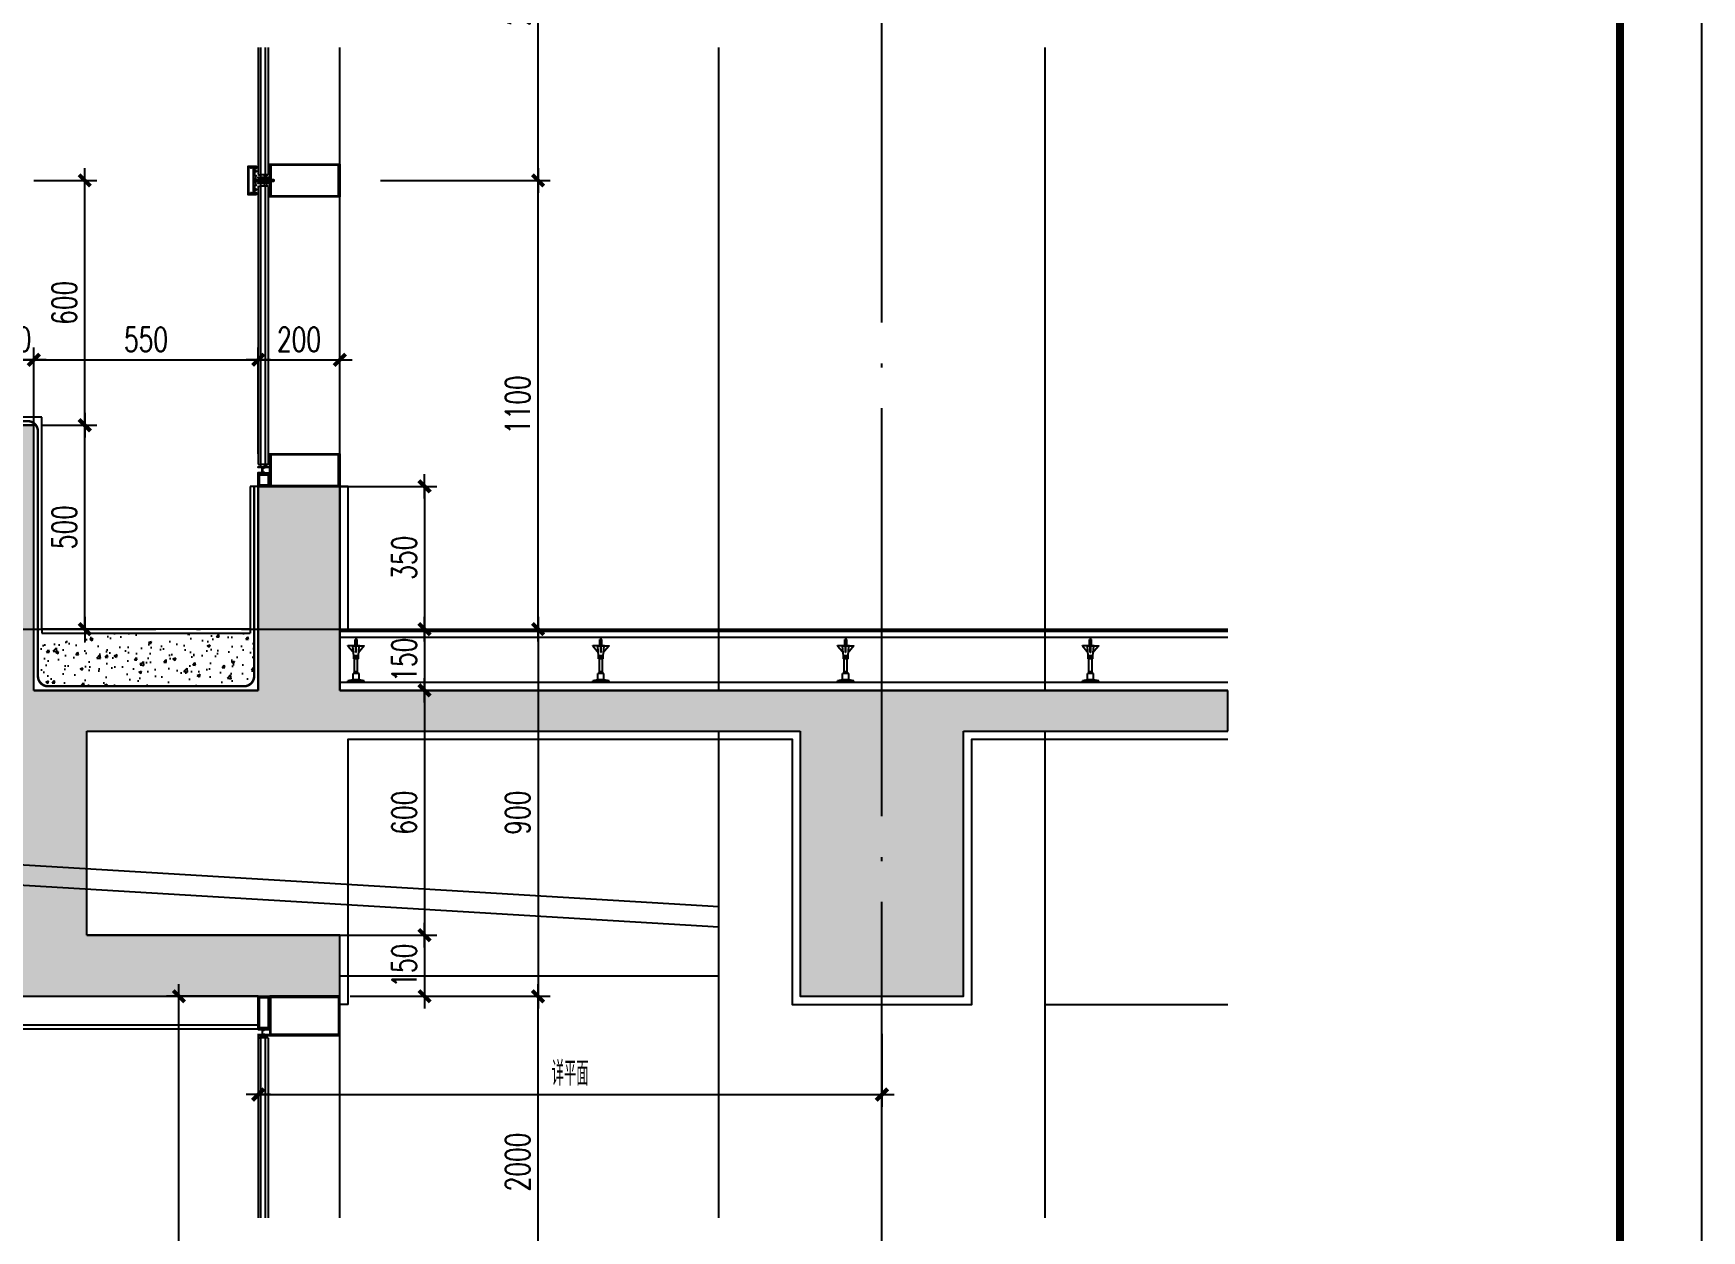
# Model space of a CAD drawing. Extents: x 1980812 to 2578970, y -669191 to 284498.
# Drawn here: x 2364907 to 2368996, y -403693 to -400757 of the extents above; entities that cross this region are included whole.
import ezdxf
from ezdxf.enums import TextEntityAlignment as Align

# ---------------------------------------------------------------- set-up
doc = ezdxf.new("R2010")
doc.units = 0
doc.header["$LTSCALE"] = 1000
doc.header["$MEASUREMENT"] = 0
for name, pattern in [('CENTER', [2, 1.25, -0.25, 0.25, -0.25]), ('DASH', [0.35, 0.25, -0.1]), ('DOTE', [2.42, 2, -0.2, 0.02, -0.2]), ('HIDDEN', [0.375, 0.25, -0.125]), ('HIDDEN2', [0.1875, 0.125, -0.0625])]:
    doc.linetypes.add(name, pattern=pattern)
for name, color, linetype in [('A-SECT-MBND-FINE', 252, 'Continuous'), ('A-SECT-MCUT', 1, 'Continuous'), ('A-SECT-MCUT-FINE', 137, 'Continuous'), ('dote', 1, 'DOTE'), ('SF', 1, 'Continuous'), ('TEXT', 7, 'Continuous'), ('TK', 1, 'Continuous'), ('WALL', 4, 'Continuous'), ('WINDOW', 2, 'Continuous'), ('可见看线', 63, 'Continuous'), ('建筑辅助线', 231, 'Continuous'), ('柱墙填充', 181, 'Continuous'), ('详细标注', 231, 'Continuous'), ('铝板', 31, 'Continuous'), ('防水卷材', 6, 'DASH'), ('面层', 31, 'Continuous')]:
    doc.layers.add(name, color=color, linetype=linetype)
doc.styles.add('DIM_FONT', font='SIMPLEX', dxfattribs={"width": 0.7, "bigfont": 'GBCBIG'})
doc.styles.add('ROMANS', font='simplex_.ttf', dxfattribs={"width": 0.8, "height": 500})
doc.dimstyles.new('DIMN20', dxfattribs={"dimscale": 0.2, "dimtxt": 300, "dimasz": 1, "dimexe": 150, "dimexo": 0, "dimgap": 100, "dimtad": 1, "dimdec": 0, "dimzin": 0, "dimdsep": 46, "dimtxsty": 'DIM_FONT', "dimblk1": '_DIMX', "dimblk2": '_DIMX', "dimsah": 1, "dimcen": 0.09, "dimclrd": 256, "dimclre": 256, "dimclrt": 7, "dimadec": 0, "dimazin": 0, "dimtfac": 1, "dimtdec": 0, "dimtix": 1, "dimtmove": 2, "dimatfit": 3, "dimldrblk": '_DIMX', "dimfxl": 150, "dimtolj": 1, "dimtzin": 0, "dimarcsym": 0})

# ---------------------------------------------------------------- blocks, each defined once
blk = doc.blocks.new('_DIMX')
blk.add_line((-150, 0), (150, 0))
at = {"const_width": 50}
blk.add_lwpolyline([(-70, -70), (70, 70)], dxfattribs=at)
blk = doc.blocks.new('*D2541')
at = {"layer": 'Defpoints', "color": 0, "transparency": 16777216}
for p in [(2365758.4, -403118, 0), (2366144.3, -403118), (2365758.4, -403930.7)]:
    blk.add_point(p, dxfattribs=at)
at = {"layer": '详细标注', "lineweight": -2, "transparency": 16777216}
for p, q in [((2365758.4, -403118), (2366174.3, -403118)), ((2366144.3, -403930.5), (2366144.3, -403118.2)), ((2365758.4, -403930.7), (2366174.3, -403930.7))]:
    blk.add_line(p, q, dxfattribs=at)
at = {"layer": '详细标注', "lineweight": -2, "transparency": 16777216, "xscale": 0.2, "yscale": 0.2, "zscale": 0.2}
for p, rotation in [((2366144.3, -403118), 90), ((2366144.3, -403930.7), 270)]:
    blk.add_blockref('_DIMX', p, dxfattribs=dict(at, rotation=rotation))
at = {"layer": '详细标注', "color": 7, "transparency": 16777216, "insert": (2366094.3, -403524.3), "char_height": 60, "attachment_point": 5, "rotation": 90, "style": 'DIM_FONT'}
blk.add_mtext('\\A1;2000', dxfattribs=at)
blk = doc.blocks.new('M5x45_Pan')
at = {"color": 8, "linetype": 'HIDDEN'}
for p, q in [((0, 1.9), (45, 1.9)), ((44.4, -2.5), (44.4, 2.5)), ((0, -1.9), (45, -1.9))]:
    blk.add_line(p, q, dxfattribs=at)
at = {"color": 0, "linetype": 'ByBlock'}
blk.add_lwpolyline([(-1.4, -4.8), (0, -4.8), (0, 4.7), (-1.4, 4.7, 0.228537), (-2.2, 4.4, 0.349288), (-2.2, -4.4, 0.228537)], format="xyb", close=True, dxfattribs=at)
at = {"color": 8, "linetype": 'HIDDEN2'}
blk.add_lwpolyline([(-3.7, 0.7), (-1.8, 0.7), (-1.8, -0.8), (-3.7, -0.8)], dxfattribs=at)
at = {"color": 8, "linetype": 'ByBlock'}
blk.add_lwpolyline([(0, 2.5), (44.4, 2.5), (45, 1.9), (45, -1.9), (44.4, -2.5), (0, -2.5)], dxfattribs=at)
at = {"layer": 'TEXT', "color": 8, "linetype": 'CENTER'}
blk.add_line((48, 0), (-6.7, 0), dxfattribs=at)
at = {"layer": 'Defpoints', "color": 8, "style": 'ROMANS', "width": 0.8}
blk.add_text('M5x45', height=1, rotation=90, dxfattribs=at).set_placement((-1, 0), align=Align.MIDDLE)
blk = doc.blocks.new('*D2536')
at = {"layer": 'Defpoints', "color": 0, "transparency": 16777216}
for p in [(2365758.4, -402218), (2365758.4, -403118, 0), (2366144.3, -403118)]:
    blk.add_point(p, dxfattribs=at)
at = {"layer": '详细标注', "lineweight": -2, "transparency": 16777216}
for p, q in [((2365758.4, -402218), (2366174.3, -402218)), ((2366144.3, -402218.2), (2366144.3, -403117.8)), ((2365758.4, -403118), (2366174.3, -403118))]:
    blk.add_line(p, q, dxfattribs=at)
at = {"layer": '详细标注', "lineweight": -2, "transparency": 16777216, "xscale": 0.2, "yscale": 0.2, "zscale": 0.2}
for p, rotation in [((2366144.3, -402218), 90), ((2366144.3, -403118), 270)]:
    blk.add_blockref('_DIMX', p, dxfattribs=dict(at, rotation=rotation))
at = {"layer": '详细标注', "color": 7, "transparency": 16777216, "insert": (2366094.3, -402668), "char_height": 60, "attachment_point": 5, "rotation": 90, "style": 'DIM_FONT'}
blk.add_mtext('\\A1;900', dxfattribs=at)
blk = doc.blocks.new('*D2734')
at = {"layer": 'Defpoints', "color": 0, "transparency": 16777216}
for p in [(2364928.5, -401718), (2365033.3, -401718), (2364928.5, -402218, 0)]:
    blk.add_point(p, dxfattribs=at)
at = {"layer": '详细标注', "lineweight": -2, "transparency": 16777216}
for p, q in [((2364928.5, -401718), (2365063.3, -401718)), ((2365033.3, -402217.8), (2365033.3, -401718.2)), ((2364928.5, -402218), (2365063.3, -402218))]:
    blk.add_line(p, q, dxfattribs=at)
at = {"layer": '详细标注', "lineweight": -2, "transparency": 16777216, "xscale": 0.2, "yscale": 0.2, "zscale": 0.2}
for p, rotation in [((2365033.3, -401718), 90), ((2365033.3, -402218), 270)]:
    blk.add_blockref('_DIMX', p, dxfattribs=dict(at, rotation=rotation))
at = {"layer": '详细标注', "color": 7, "transparency": 16777216, "insert": (2364983.3, -401968), "char_height": 60, "attachment_point": 5, "rotation": 90, "style": 'DIM_FONT'}
blk.add_mtext('\\A1;500', dxfattribs=at)
blk = doc.blocks.new('*D2537')
at = {"layer": 'Defpoints', "color": 0, "transparency": 16777216}
for p in [(2364908.5, -401118), (2365033.3, -401118), (2364928.5, -401718)]:
    blk.add_point(p, dxfattribs=at)
at = {"layer": '详细标注', "lineweight": -2, "transparency": 16777216}
for p, q in [((2364908.5, -401118), (2365063.3, -401118)), ((2365033.3, -401717.8), (2365033.3, -401118.2)), ((2364928.5, -401718), (2365063.3, -401718))]:
    blk.add_line(p, q, dxfattribs=at)
at = {"layer": '详细标注', "lineweight": -2, "transparency": 16777216, "xscale": 0.2, "yscale": 0.2, "zscale": 0.2}
for p, rotation in [((2365033.3, -401118), 90), ((2365033.3, -401718), 270)]:
    blk.add_blockref('_DIMX', p, dxfattribs=dict(at, rotation=rotation))
at = {"layer": '详细标注', "color": 7, "transparency": 16777216, "insert": (2364983.3, -401418), "char_height": 60, "attachment_point": 5, "rotation": 90, "style": 'DIM_FONT'}
blk.add_mtext('\\A1;600', dxfattribs=at)
blk = doc.blocks.new('A$C573D0ACE')
at = {"layer": '建筑辅助线'}
for p, q in [((-40, 89), (-40, 90)), ((-29, 89), (-40, 89)), ((-40, 89), (-29, 75.7)), ((-11, 89), (-29, 89)), ((-29, 88), (-29, 89)), ((-11, 88), (-29, 88)), ((-25.8, 65), (-27.8, 88)), ((-22.5, 90), (-22.5, 105)), ((-17.5, 105), (-22.5, 105)), ((-20.5, 72.5), (-20.5, 88)), ((-20, 105), (-20, 110)), ((-19.5, 72.5), (-19.5, 88)), ((-17.5, 90), (-17.5, 105)), ((-14.2, 65), (-12.2, 88)), ((-11, 88), (-11, 89)), ((-11, 89), (0, 89)), ((0, 89), (-11, 75.7)), ((0, 89), (0, 90)), ((-29, 75.7), (-26.4, 72.5)), ((-14.2, 65), (-25.8, 65)), ((-25.8, 57.5), (-25.8, 65)), ((-14.2, 57.5), (-25.8, 57.5)), ((-23.8, 21), (-23.8, 57.5)), ((-22.4, 57.5), (-22.4, 65)), ((-19.5, 72.5), (-20.5, 72.5)), ((-17.6, 57.5), (-17.6, 65)), ((-16.2, 21), (-16.2, 57.5)), ((-14.2, 57.5), (-14.2, 65)), ((-11, 75.7), (-13.6, 72.5)), ((-27.5, 6), (-40, 3)), ((-40, 0), (-40, 3)), ((0, 3), (-40, 3)), ((-27.5, 6), (-27.5, 21)), ((-12.5, 21), (-27.5, 21)), ((-12.5, 6), (-27.5, 6)), ((-16.2, 25), (-23.8, 26)), ((-16.2, 24), (-23.8, 25)), ((-16.2, 23), (-23.8, 24)), ((-16.2, 22), (-23.8, 23)), ((-16.2, 21), (-23.8, 22)), ((-12.5, 6), (-12.5, 21)), ((0, 3), (-12.5, 6)), ((0, 0), (0, 3))]:
    blk.add_line(p, q, dxfattribs=at)
blk = doc.blocks.new('*D2566')
at = {"layer": 'Defpoints', "color": 0, "transparency": 16777216}
for p in [(2365758.4, -401118), (2366144.3, -401118), (2365758.4, -402218)]:
    blk.add_point(p, dxfattribs=at)
at = {"layer": '详细标注', "lineweight": -2, "transparency": 16777216}
for p, q in [((2365758.4, -401118), (2366174.3, -401118)), ((2366144.3, -402217.8), (2366144.3, -401118.2)), ((2365758.4, -402218), (2366174.3, -402218))]:
    blk.add_line(p, q, dxfattribs=at)
at = {"layer": '详细标注', "lineweight": -2, "transparency": 16777216, "xscale": 0.2, "yscale": 0.2, "zscale": 0.2}
for p, rotation in [((2366144.3, -401118), 90), ((2366144.3, -402218), 270)]:
    blk.add_blockref('_DIMX', p, dxfattribs=dict(at, rotation=rotation))
at = {"layer": '详细标注', "color": 7, "transparency": 16777216, "insert": (2366094.3, -401668), "char_height": 60, "attachment_point": 5, "rotation": 90, "style": 'DIM_FONT'}
blk.add_mtext('\\A1;1100', dxfattribs=at)
blk = doc.blocks.new('*D2741')
at = {"layer": 'Defpoints', "color": 0, "transparency": 16777216}
for p in [(2364908.5, -401557.7), (2364788.5, -401718), (2364908.5, -401718)]:
    blk.add_point(p, dxfattribs=at)
at = {"layer": '详细标注', "lineweight": -2, "transparency": 16777216}
for p, q in [((2364788.5, -401718), (2364788.5, -401527.7)), ((2364908.5, -401718), (2364908.5, -401527.7)), ((2364788.3, -401557.7), (2364788.1, -401557.7)), ((2364788.5, -401557.7), (2364908.5, -401557.7)), ((2364908.7, -401557.7), (2364908.9, -401557.7))]:
    blk.add_line(p, q, dxfattribs=at)
at = {"layer": '详细标注', "lineweight": -2, "transparency": 16777216, "xscale": 0.2, "yscale": 0.2, "zscale": 0.2}
blk.add_blockref('_DIMX', (2364788.5, -401557.7), dxfattribs=at)
at = {"layer": '详细标注', "lineweight": -2, "transparency": 16777216, "xscale": 0.2, "yscale": 0.2, "zscale": 0.2, "rotation": 180}
blk.add_blockref('_DIMX', (2364908.5, -401557.7), dxfattribs=at)
at = {"layer": '详细标注', "color": 7, "transparency": 16777216, "insert": (2364848.5, -401507.7), "char_height": 60, "attachment_point": 5, "style": 'DIM_FONT'}
blk.add_mtext('\\A1;120', dxfattribs=at)
blk = doc.blocks.new('*D2567')
at = {"layer": 'Defpoints', "color": 0, "transparency": 16777216}
for p in [(2365458.5, -401557.7), (2364908.5, -401718), (2365458.5, -401788, 0)]:
    blk.add_point(p, dxfattribs=at)
at = {"layer": '详细标注', "lineweight": -2, "transparency": 16777216}
for p, q in [((2364908.5, -401718), (2364908.5, -401527.7)), ((2365458.5, -401788), (2365458.5, -401527.7)), ((2364908.7, -401557.7), (2365458.3, -401557.7))]:
    blk.add_line(p, q, dxfattribs=at)
at = {"layer": '详细标注', "lineweight": -2, "transparency": 16777216, "xscale": 0.2, "yscale": 0.2, "zscale": 0.2, "rotation": 180}
blk.add_blockref('_DIMX', (2364908.5, -401557.7), dxfattribs=at)
at = {"layer": '详细标注', "lineweight": -2, "transparency": 16777216, "xscale": 0.2, "yscale": 0.2, "zscale": 0.2}
blk.add_blockref('_DIMX', (2365458.5, -401557.7), dxfattribs=at)
at = {"layer": '详细标注', "color": 7, "transparency": 16777216, "insert": (2365183.5, -401507.7), "char_height": 60, "attachment_point": 5, "style": 'DIM_FONT'}
blk.add_mtext('\\A1;550', dxfattribs=at)
blk = doc.blocks.new('*D2568')
at = {"layer": 'Defpoints', "color": 0, "transparency": 16777216}
for p in [(2365658.5, -401557.7), (2365458.5, -401788), (2365658.5, -401788, 0)]:
    blk.add_point(p, dxfattribs=at)
at = {"layer": '详细标注', "lineweight": -2, "transparency": 16777216}
for p, q in [((2365458.5, -401788), (2365458.5, -401527.7)), ((2365658.5, -401788), (2365658.5, -401527.7)), ((2365458.7, -401557.7), (2365658.3, -401557.7))]:
    blk.add_line(p, q, dxfattribs=at)
at = {"layer": '详细标注', "lineweight": -2, "transparency": 16777216, "xscale": 0.2, "yscale": 0.2, "zscale": 0.2, "rotation": 180}
blk.add_blockref('_DIMX', (2365458.5, -401557.7), dxfattribs=at)
at = {"layer": '详细标注', "lineweight": -2, "transparency": 16777216, "xscale": 0.2, "yscale": 0.2, "zscale": 0.2}
blk.add_blockref('_DIMX', (2365658.5, -401557.7), dxfattribs=at)
at = {"layer": '详细标注', "color": 7, "transparency": 16777216, "insert": (2365558.5, -401507.7), "char_height": 60, "attachment_point": 5, "style": 'DIM_FONT'}
blk.add_mtext('\\A1;200', dxfattribs=at)
blk = doc.blocks.new('*D2742')
at = {"layer": 'Defpoints', "color": 0, "transparency": 16777216}
for p in [(2365658.5, -401868, 0), (2365658.5, -402218, 0), (2365866, -402218)]:
    blk.add_point(p, dxfattribs=at)
at = {"layer": '详细标注', "lineweight": -2, "transparency": 16777216}
for p, q in [((2365658.5, -401868), (2365896, -401868)), ((2365866, -401868.2), (2365866, -402217.8)), ((2365658.5, -402218), (2365896, -402218))]:
    blk.add_line(p, q, dxfattribs=at)
at = {"layer": '详细标注', "lineweight": -2, "transparency": 16777216, "xscale": 0.2, "yscale": 0.2, "zscale": 0.2}
for p, rotation in [((2365866, -401868), 90), ((2365866, -402218), 270)]:
    blk.add_blockref('_DIMX', p, dxfattribs=dict(at, rotation=rotation))
at = {"layer": '详细标注', "color": 7, "transparency": 16777216, "insert": (2365816, -402043), "char_height": 60, "attachment_point": 5, "rotation": 90, "style": 'DIM_FONT'}
blk.add_mtext('\\A1;350', dxfattribs=at)
blk = doc.blocks.new('*D2468')
at = {"layer": 'Defpoints', "color": 0, "transparency": 16777216}
for p in [(2365758.4, -400216.8, 0), (2366144.3, -400216.8), (2365758.4, -401118)]:
    blk.add_point(p, dxfattribs=at)
at = {"layer": '详细标注', "lineweight": -2, "transparency": 16777216}
for p, q in [((2365758.4, -400216.8), (2366174.3, -400216.8)), ((2366144.3, -401117.8), (2366144.3, -400217)), ((2365758.4, -401118), (2366174.3, -401118))]:
    blk.add_line(p, q, dxfattribs=at)
at = {"layer": '详细标注', "lineweight": -2, "transparency": 16777216, "xscale": 0.2, "yscale": 0.2, "zscale": 0.2}
for p, rotation in [((2366144.3, -400216.8), 90), ((2366144.3, -401118), 270)]:
    blk.add_blockref('_DIMX', p, dxfattribs=dict(at, rotation=rotation))
at = {"layer": '详细标注', "color": 7, "transparency": 16777216, "insert": (2366094.3, -400667.4), "char_height": 60, "attachment_point": 5, "rotation": 90, "style": 'DIM_FONT'}
blk.add_mtext('\\A1;2000', dxfattribs=at)
blk = doc.blocks.new('*D2437')
at = {"layer": 'Defpoints', "color": 0, "transparency": 16777216}
for p in [(2365458.5, -403210, 0), (2366987, -403210, 0), (2366987, -403359)]:
    blk.add_point(p, dxfattribs=at)
at = {"layer": '详细标注', "lineweight": -2, "transparency": 16777216}
for p, q in [((2365458.5, -403210), (2365458.5, -403389)), ((2366987, -403210), (2366987, -403389)), ((2365458.7, -403359), (2366986.8, -403359))]:
    blk.add_line(p, q, dxfattribs=at)
at = {"layer": '详细标注', "lineweight": -2, "transparency": 16777216, "xscale": 0.2, "yscale": 0.2, "zscale": 0.2, "rotation": 180}
blk.add_blockref('_DIMX', (2365458.5, -403359), dxfattribs=at)
at = {"layer": '详细标注', "lineweight": -2, "transparency": 16777216, "xscale": 0.2, "yscale": 0.2, "zscale": 0.2}
blk.add_blockref('_DIMX', (2366987, -403359), dxfattribs=at)
at = {"layer": '详细标注', "color": 7, "transparency": 16777216, "insert": (2366222.8, -403307.4), "char_height": 60, "attachment_point": 5, "style": 'DIM_FONT'}
blk.add_mtext('\\A1;详平面', dxfattribs=at)
blk = doc.blocks.new('*D2397')
at = {"layer": 'Defpoints', "color": 0, "transparency": 16777216}
for p in [(2365684, -402968), (2365684, -403118), (2365866, -403118)]:
    blk.add_point(p, dxfattribs=at)
at = {"layer": '详细标注', "lineweight": -2, "transparency": 16777216}
for p, q in [((2365684, -402968), (2365896, -402968)), ((2365866, -402968.2), (2365866, -403117.8)), ((2365684, -403118), (2365896, -403118))]:
    blk.add_line(p, q, dxfattribs=at)
at = {"layer": '详细标注', "lineweight": -2, "transparency": 16777216, "xscale": 0.2, "yscale": 0.2, "zscale": 0.2}
for p, rotation in [((2365866, -402968), 90), ((2365866, -403118), 270)]:
    blk.add_blockref('_DIMX', p, dxfattribs=dict(at, rotation=rotation))
at = {"layer": '详细标注', "color": 7, "transparency": 16777216, "insert": (2365816, -403043), "char_height": 60, "attachment_point": 5, "rotation": 90, "style": 'DIM_FONT'}
blk.add_mtext('\\A1;150', dxfattribs=at)
blk = doc.blocks.new('*D2403')
at = {"layer": 'Defpoints', "color": 0, "transparency": 16777216}
for p in [(2365658.5, -402218), (2365658.5, -402368), (2365866, -402368)]:
    blk.add_point(p, dxfattribs=at)
at = {"layer": '详细标注', "linetype": 'ByBlock', "lineweight": -2, "transparency": 16777216}
for p, q in [((2365658.5, -402218), (2365896, -402218)), ((2365658.5, -402368), (2365896, -402368))]:
    blk.add_line(p, q, dxfattribs=at)
at = {"layer": '详细标注', "lineweight": -2, "transparency": 16777216}
blk.add_line((2365866, -402218.2), (2365866, -402367.8), dxfattribs=at)
at = {"layer": '详细标注', "lineweight": -2, "transparency": 16777216, "xscale": 0.2, "yscale": 0.2, "zscale": 0.2}
for p, rotation in [((2365866, -402218), 90), ((2365866, -402368), 270)]:
    blk.add_blockref('_DIMX', p, dxfattribs=dict(at, rotation=rotation))
at = {"layer": '详细标注', "color": 7, "transparency": 16777216, "insert": (2365816, -402293), "char_height": 60, "attachment_point": 5, "rotation": 90, "style": 'DIM_FONT'}
blk.add_mtext('\\A1;150', dxfattribs=at)
blk = doc.blocks.new('*D2404')
at = {"layer": 'Defpoints', "color": 0, "transparency": 16777216}
for p in [(2365658.5, -402368), (2365658.5, -402968), (2365866, -402968)]:
    blk.add_point(p, dxfattribs=at)
at = {"layer": '详细标注', "linetype": 'ByBlock', "lineweight": -2, "transparency": 16777216}
for p, q in [((2365658.5, -402368), (2365896, -402368)), ((2365658.5, -402968), (2365896, -402968))]:
    blk.add_line(p, q, dxfattribs=at)
at = {"layer": '详细标注', "lineweight": -2, "transparency": 16777216}
blk.add_line((2365866, -402368.2), (2365866, -402967.8), dxfattribs=at)
at = {"layer": '详细标注', "lineweight": -2, "transparency": 16777216, "xscale": 0.2, "yscale": 0.2, "zscale": 0.2}
for p, rotation in [((2365866, -402368), 90), ((2365866, -402968), 270)]:
    blk.add_blockref('_DIMX', p, dxfattribs=dict(at, rotation=rotation))
at = {"layer": '详细标注', "color": 7, "transparency": 16777216, "insert": (2365816, -402668), "char_height": 60, "attachment_point": 5, "rotation": 90, "style": 'DIM_FONT'}
blk.add_mtext('\\A1;600', dxfattribs=at)
blk = doc.blocks.new('*D2141')
at = {"layer": 'Defpoints', "color": 0, "transparency": 16777216}
for p in [(2365264, -403118), (2365458.5, -403118), (2365458.5, -404681.1)]:
    blk.add_point(p, dxfattribs=at)
at = {"layer": '详细标注', "lineweight": -2, "transparency": 16777216}
for p, q in [((2365458.5, -403118), (2365234, -403118)), ((2365264, -404680.9), (2365264, -403118.2)), ((2365458.5, -404681.1), (2365234, -404681.1))]:
    blk.add_line(p, q, dxfattribs=at)
at = {"layer": '详细标注', "lineweight": -2, "transparency": 16777216, "xscale": 0.2, "yscale": 0.2, "zscale": 0.2}
for p, rotation in [((2365264, -403118), 90), ((2365264, -404681.1), 270)]:
    blk.add_blockref('_DIMX', p, dxfattribs=dict(at, rotation=rotation))
at = {"layer": '详细标注', "color": 7, "transparency": 16777216, "insert": (2365214, -403899.5), "char_height": 60, "attachment_point": 5, "rotation": 90, "style": 'DIM_FONT'}
blk.add_mtext('\\A1;2750', dxfattribs=at)

msp = doc.modelspace()

# ---------------------------------------------------------------- hatches: boundary and pattern name
at = {"layer": '柱墙填充'}
h = msp.add_hatch(dxfattribs=at)
h.set_pattern_fill('钢筋混凝土', color=256, scale=20)
h.set_pattern_definition([(45, (2370704.01, -516673.085), (-35.35534, 35.35534), []), (50, (2370704.01, -516673.09), (143.45204, -12.55043), [15, -165]), (355, (2370704.01, -516673.09), (-27.75027, 150.43843), [12, -132]), (100.4514, (2370715.96, -516674.13), (115.70188, 137.88791), [12.74804, -140.22842]), (46.1842, (2370704.01, -516633.09), (213.4482, -33.1038), [22.5, -247.5]), (96.6356, (2370721.8, -516635.84), (186.93254, 194.82357), [19.12206, -210.3426]), (351.1842, (2370704, -516633.09), (186.9324, 194.8237), [18, -198]), (21, (2370724.01, -516643.09), (119.38141, -80.52378), [15, -165]), (326, (2370724.01, -516643.09), (48.66307, 145.03), [12, -132]), (71.4514, (2370733.96, -516649.8), (168.04453, 64.5061), [12.74804, -140.22842]), (37.5, (2370704.01, -516673.085), (2.43197, 66.57877), [0, -130.4, 0, -134, 0, -132.5]), (7.5, (2370704.01, -516673.085), (52.613907, 78.882342), [0, -76.4, 0, -127.4, 0, -50.5]), (327.5, (2370659.41, -516673.085), (106.764487, -4.510974), [0, -50, 0, -156, 0, -207]), (317.5, (2370639.41, -516673.09), (116.637234, 20.021), [0, -65, 0, -103.6, 0, -147])])
h.paths.add_polyline_path([(2365038.5, -402468), (2366787, -402468), (2366787, -403118), (2367187, -403118), (2367187, -402468), (2367834.4, -402468), (2367834.4, -402368), (2365658.5, -402368), (2365658.5, -401868), (2365458.5, -401868), (2365458.5, -402368), (2364908.5, -402368), (2364908.5, -401718), (2364788.5, -401718), (2364788.5, -402568), (2364288.5, -402568), (2364288.5, -401868), (2364188.5, -401868), (2364188.5, -403118), (2364338.5, -403118), (2364338.5, -402668), (2364788.5, -402668), (2364788.5, -403118), (2365658.5, -403118), (2365658.5, -402968), (2365038.5, -402968)])
h = msp.add_hatch(dxfattribs=at)
h.set_pattern_fill('混凝土', color=256, scale=10)
h.set_pattern_definition([(50, (2370704.01, -513860.35), (71.726018, -6.275213), [7.5, -82.5]), (355, (2370704.01, -513860.35), (-13.875133, 75.219213), [6, -66]), (100.4514, (2370709.99, -513860.874), (57.85094, 68.943954), [6.37402, -70.11421]), (46.1842, (2370704.01, -513840.35), (106.724105, -16.5519), [11.25, -123.75]), (96.6356, (2370712.9, -513841.73), (93.46627, 97.41179), [9.56103, -105.1713]), (351.1842, (2370704.01, -513840.35), (93.46619, 97.41186), [9, -99]), (21, (2370714.01, -513845.35), (59.690705, -40.26189), [7.5, -82.5]), (326, (2370714.01, -513845.35), (24.331533, 72.515005), [6, -66]), (71.4514, (2370718.985, -513848.71), (84.022263, 32.25305), [6.37402, -70.11421]), (37.5, (2370704.01, -513860.352), (1.2159855, 33.2893854), [0, -65.2, 0, -67, 0, -66.25]), (7.5, (2370704.01, -513860.35), (26.306954, 39.441171), [0, -38.2, 0, -63.7, 0, -25.25]), (327.5, (2370681.71, -513860.352), (53.3822436, -2.255487), [0, -25, 0, -78, 0, -103.5]), (317.5, (2370671.71, -513860.35), (58.318617, 10.010498), [0, -32.5, 0, -51.8, 0, -73.5])])
h.paths.add_polyline_path([(2365448.5, -402218), (2365438.5, -402218), (2365438.5, -402228), (2364928.5, -402228), (2364928.5, -402218), (2364918.5, -402218), (2364918.5, -402333, 0.414214), (2364943.5, -402358), (2365423.5, -402358, 0.414214), (2365448.5, -402333)])
h.paths.add_polyline_path([(2364778.5, -402218), (2364768.5, -402218), (2364768.5, -402435.2), (2364563.5, -402435.2), (2364563.5, -402547.8), (2364753.5, -402547.8, 0.414214), (2364778.5, -402522.8)])
h.paths.add_polyline_path([(2364513.5, -402435.2), (2364308.5, -402435.2), (2364308.5, -402218), (2364298.5, -402218), (2364298.5, -402522.8, 0.414214), (2364323.5, -402547.8), (2364513.5, -402547.8)])

# ---------------------------------------------------------------- linework, layer by layer
at = {"layer": 'A-SECT-MBND-FINE'}
msp.add_line((2366787, -403118, 0), (2367187, -403118, 0), dxfattribs=at)
at = {"layer": 'A-SECT-MCUT', "elevation": 0}
for points in [[(2365453, -401153), (2365433.5, -401153), (2365433.5, -401083), (2365453, -401083, -0.414214), (2365453.5, -401083.5), (2365453.5, -401083.8, -0.351524), (2365453.1, -401084.2), (2365449.3, -401085.1, -0.256425), (2365448.8, -401085), (2365448.2, -401084.3, 0.198912), (2365447.8, -401084.2), (2365442, -401084.2, 0.414214), (2365441.5, -401084.7), (2365441.5, -401087.7, -0.414214), (2365441, -401088.2), (2365440.5, -401088.2, -0.414214), (2365440, -401087.7), (2365440, -401084.7, 0.414214), (2365439.5, -401084.2), (2365435.5, -401084.2, 0.414214), (2365435, -401084.7), (2365435, -401151.3, 0.414214), (2365435.5, -401151.8), (2365439.5, -401151.8, 0.414214), (2365440, -401151.3), (2365440, -401148.3, -0.414214), (2365440.5, -401147.8), (2365441, -401147.8, -0.414214), (2365441.5, -401148.3), (2365441.5, -401151.3, 0.414214), (2365442, -401151.8), (2365447.8, -401151.8, 0.198912), (2365448.2, -401151.6), (2365448.8, -401150.9, -0.256425), (2365449.3, -401150.8), (2365453.1, -401151.7, -0.351524), (2365453.5, -401152.2), (2365453.5, -401152.5, -0.414214)], [(2365453.5, -401107, -0.414214), (2365453, -401107.5), (2365452, -401107.5, 0.414214), (2365451.5, -401108), (2365451.5, -401128, 0.414214), (2365452, -401128.5), (2365453, -401128.5, -0.414214), (2365453.5, -401129), (2365453.5, -401130, -0.414214), (2365453, -401130.5), (2365449, -401130.5), (2365449, -401138.2, 0.414214), (2365449.5, -401138.7), (2365453, -401138.7, -0.414214), (2365453.5, -401139.2), (2365453.5, -401141.7, -0.414214), (2365453, -401142.2), (2365452.5, -401142.2, -0.414214), (2365452, -401141.7), (2365452, -401141.2, 0.414214), (2365451.5, -401140.7), (2365449.5, -401140.7, 0.414214), (2365449, -401141.2), (2365449, -401148.2, 0.414214), (2365449.5, -401148.7), (2365451.5, -401148.7, 0.414214), (2365452, -401148.2), (2365452, -401147.7, -0.414214), (2365452.5, -401147.2), (2365453, -401147.2, -0.414214), (2365453.5, -401147.7), (2365453.5, -401150.9, -0.479811), (2365452.9, -401151.4), (2365449.2, -401150.6, 0.256425), (2365448.8, -401150.7), (2365448.1, -401151.4, -0.198912), (2365447.7, -401151.6), (2365444.8, -401151.6, -0.10157), (2365444.6, -401151.5), (2365442.1, -401150.5, -0.300021), (2365441.8, -401150), (2365441.8, -401149.2, -0.414214), (2365442.3, -401148.7), (2365446, -401148.7, 0.414214), (2365446.5, -401148.2), (2365446.5, -401141.5), (2365446.5, -401094.5), (2365446.5, -401087.7, 0.414214), (2365446, -401087.2), (2365442.3, -401087.2, -0.414214), (2365441.8, -401086.7), (2365441.8, -401085.9, -0.300021), (2365442.1, -401085.4), (2365444.6, -401084.4, -0.10157), (2365444.8, -401084.4), (2365447.7, -401084.4, -0.198912), (2365448.1, -401084.5), (2365448.8, -401085.2, 0.256425), (2365449.2, -401085.3), (2365452.9, -401084.5, -0.479811), (2365453.5, -401085), (2365453.5, -401088.2, -0.414214), (2365453, -401088.7), (2365452.5, -401088.7, -0.414214), (2365452, -401088.2), (2365452, -401087.7, 0.414214), (2365451.5, -401087.2), (2365449.5, -401087.2, 0.414214), (2365449, -401087.7), (2365449, -401094.7, 0.414214), (2365449.5, -401095.2), (2365451.5, -401095.2, 0.414214), (2365452, -401094.7), (2365452, -401094.2, -0.414214), (2365452.5, -401093.7), (2365453, -401093.7, -0.414214), (2365453.5, -401094.2), (2365453.5, -401096.7, -0.414214), (2365453, -401097.2), (2365449.5, -401097.2, 0.414214), (2365449, -401097.7), (2365449, -401105.5), (2365453, -401105.5, -0.414214), (2365453.5, -401106)]]:
    msp.add_lwpolyline(points, format="xyb", close=True, dxfattribs=at)
for points in [[(2365658.5, -401118), (2365658.5, -401158), (2365522.9, -401158), (2365486.5, -401158), (2365486.5, -401125.7), (2365469.8, -401125.7), (2365469.8, -401124.8), (2365473.3, -401124), (2365473.9, -401124.5), (2365486.5, -401124.5), (2365486.5, -401118), (2365486.5, -401111.4), (2365473.9, -401111.4), (2365473.3, -401111.9), (2365469.8, -401111.1), (2365469.8, -401110.2), (2365486.5, -401110.2), (2365486.5, -401078), (2365522.9, -401078), (2365658.5, -401078)], [(2365489.5, -401155.5), (2365655.5, -401155.5), (2365655.5, -401118), (2365655.5, -401080.5), (2365489.5, -401080.5)], [(2365469.2, -401123.3), (2365473.1, -401123), (2365473.9, -401124.1), (2365473.4, -401124.5), (2365472.8, -401124), (2365469.2, -401124.8), (2365469.2, -401125.7), (2365458, -401125.7), (2365458, -401124.2), (2365468, -401124.2), (2365468, -401111.7), (2365458, -401111.7), (2365458, -401110.2), (2365469.2, -401110.2), (2365469.2, -401111.1), (2365472.8, -401111.9), (2365473.4, -401111.4), (2365473.9, -401111.8), (2365473.1, -401113), (2365469.2, -401112.6)], [(2365658.5, -403206), (2365658.5, -403118), (2365486.5, -403118), (2365486.5, -403118), (2365486.5, -403198.3), (2365469.8, -403198.3), (2365469.8, -403199.2), (2365473.3, -403200), (2365473.9, -403199.5), (2365486.5, -403199.5), (2365486.5, -403206), (2365486.5, -403212.6), (2365473.9, -403212.6), (2365473.3, -403212.1), (2365469.8, -403212.9), (2365469.8, -403213.8), (2365486.5, -403213.8), (2365486.5, -403213.8), (2365522.9, -403213.8), (2365658.5, -403213.8)], [(2365489.5, -403120.5), (2365655.5, -403120.5), (2365655.5, -403206), (2365655.5, -403211.3), (2365489.5, -403211.3)], [(2365469.2, -403200.7), (2365473.1, -403201), (2365473.9, -403199.9), (2365473.4, -403199.5), (2365472.8, -403200), (2365469.2, -403199.2), (2365469.2, -403198.3), (2365458, -403198.3), (2365458, -403199.8), (2365468, -403199.8), (2365468, -403212.3), (2365458, -403212.3), (2365458, -403213.8), (2365469.2, -403213.8), (2365469.2, -403212.9), (2365472.8, -403212.1), (2365473.4, -403212.6), (2365473.9, -403212.2), (2365473.1, -403211), (2365469.2, -403211.4)]]:
    msp.add_lwpolyline(points, close=True, dxfattribs=at)
at = {"layer": 'A-SECT-MCUT'}
for points in [[(2365658.5, -401828), (2365658.5, -401868), (2365522.9, -401868), (2365486.5, -401868), (2365486.5, -401835.7), (2365469.8, -401835.7), (2365469.8, -401834.8), (2365473.3, -401834), (2365473.9, -401834.5), (2365486.5, -401834.5), (2365486.5, -401828), (2365486.5, -401821.4), (2365473.9, -401821.4), (2365473.3, -401821.9), (2365469.8, -401821.1), (2365469.8, -401820.2), (2365486.5, -401820.2), (2365486.5, -401788), (2365522.9, -401788), (2365658.5, -401788)], [(2365489.5, -401865.5), (2365655.5, -401865.5), (2365655.5, -401828), (2365655.5, -401790.5), (2365489.5, -401790.5)], [(2365469.2, -401833.3), (2365473.1, -401833), (2365473.9, -401834.1), (2365473.4, -401834.5), (2365472.8, -401834), (2365469.2, -401834.8), (2365469.2, -401835.7), (2365458, -401835.7), (2365458, -401834.2), (2365468, -401834.2), (2365468, -401821.7), (2365458, -401821.7), (2365458, -401820.2), (2365469.2, -401820.2), (2365469.2, -401821.1), (2365472.8, -401821.9), (2365473.4, -401821.4), (2365473.9, -401821.8), (2365473.1, -401823), (2365469.2, -401822.6)], [(2365458.5, -401836.7), (2365485.5, -401836.7), (2365485.5, -401868), (2365458.5, -401868)], [(2365461.5, -401839.7), (2365482.5, -401839.7), (2365482.5, -401865), (2365461.5, -401865)], [(2365458.5, -403118), (2365485.5, -403118), (2365485.5, -403198), (2365458.5, -403198)], [(2365461.5, -403121), (2365482.5, -403121), (2365482.5, -403195), (2365461.5, -403195)]]:
    msp.add_lwpolyline(points, close=True, dxfattribs=at)
at = {"layer": 'A-SECT-MCUT-FINE'}
for p, q in [((2365658.5, -401868, 0), (2365658.5, -400792.4, 0)), ((2365477.5, -401104.3, 0), (2365463.5, -401104.3, 0)), ((2365477.5, -401131.7, 0), (2365463.5, -401131.7, 0)), ((2365477.5, -401814.3), (2365463.5, -401814.3)), ((2365477.5, -403219.7, 0), (2365463.5, -403219.7, 0)), ((2365658.5, -403661.1, 0), (2365658.5, -403196, 0))]:
    msp.add_line(p, q, dxfattribs=at)
for centre in [(2365476.4, -401107.2, 0), (2365476.4, -401128.7, 0), (2365476.4, -401817.2), (2365476.4, -403216.8, 0)]:
    msp.add_circle(centre, 2.98, dxfattribs=at)
for centre, start, end in [((2365459.8, -401106.8, 0), 320.5682, 27.9183), ((2365459.8, -401129.1, 0), 332.0817, 39.4318), ((2365459.8, -401816.8), 320.5682, 27.9183), ((2365459.8, -403217.2, 0), 332.0817, 39.4318)]:
    msp.add_arc(centre, 5.39, start, end, dxfattribs=at)
at = {"layer": 'dote', "linetype": 'DOTE', "ltscale": 0.5}
for p, q in [((2366987, -406306.6), (2366987, -397444.8)), ((2362997.3, -402218), (2367834.4, -402218, 0))]:
    msp.add_line(p, q, dxfattribs=at)
at = {"layer": 'TK'}
msp.add_lwpolyline([(2368996, -391502), (2368996, -408322), (2357116, -408322), (2357116, -391502)], close=True, dxfattribs=at)
at = {"layer": 'TK', "const_width": 20}
msp.add_lwpolyline([(2357316, -408122), (2368796, -408122), (2368796, -392002), (2357316, -392002)], close=True, dxfattribs=at)
at = {"layer": 'WALL'}
for p, q in [((2364788.5, -401718), (2364908.5, -401718)), ((2364908.5, -401718), (2364788.5, -401718)), ((2364908.5, -401718), (2364788.5, -401718)), ((2364908.5, -402368), (2364908.5, -401718)), ((2364908.5, -402368), (2364908.5, -401718)), ((2364908.5, -402368), (2364908.5, -401718)), ((2365458.5, -402368, 0), (2365458.5, -401868)), ((2365458.5, -401868), (2365658.5, -401868)), ((2365658.5, -401868), (2365458.5, -401868)), ((2365458.5, -401868), (2365458.5, -402368)), ((2365658.5, -401868), (2365458.5, -401868)), ((2365458.5, -401868), (2365458.5, -402368)), ((2365658.5, -401868, 0), (2365658.5, -402368, 0)), ((2365658.5, -402368), (2365658.5, -401868)), ((2365658.5, -402368), (2365658.5, -401868)), ((2364908.5, -402368, 0), (2365458.5, -402368, 0)), ((2365458.5, -402368), (2364908.5, -402368)), ((2365458.5, -402368), (2364908.5, -402368)), ((2365658.5, -402368, 0), (2367834.4, -402368, 0)), ((2367834.4, -402368), (2365658.5, -402368)), ((2367834.4, -402368), (2365658.5, -402368)), ((2367834.4, -402468), (2367834.4, -402368)), ((2367834.4, -402468), (2367834.4, -402368)), ((2365038.5, -402468), (2366787, -402468)), ((2365038.5, -402968), (2365038.5, -402468)), ((2365038.5, -402468), (2366787, -402468)), ((2365038.5, -402968), (2365038.5, -402468)), ((2365658.5, -402468, 0), (2366787, -402468)), ((2366787, -402468), (2366787, -403118)), ((2366787, -402468), (2366787, -403118)), ((2367187, -402468), (2367834.4, -402468)), ((2367187, -403118), (2367187, -402468)), ((2367187, -402468), (2367834.4, -402468)), ((2367187, -403118), (2367187, -402468)), ((2367187, -402468), (2367834.4, -402468)), ((2365038.5, -402968), (2365658.5, -402968)), ((2365658.5, -402968), (2365038.5, -402968)), ((2365658.5, -403118), (2365658.5, -402968)), ((2365658.5, -403118), (2365658.5, -402968)), ((2364788.5, -403118, 0), (2365038.5, -403118, 0)), ((2364788.5, -403118), (2365658.5, -403118)), ((2364788.5, -403118), (2365658.5, -403118)), ((2365458.5, -403118, 0), (2365658.5, -403118, 0)), ((2365458.5, -403118, 0), (2365658.5, -403118, 0)), ((2365458.5, -403118, 0), (2365658.5, -403118, 0)), ((2366787, -403118), (2367187, -403118)), ((2366787, -403118), (2367187, -403118))]:
    msp.add_line(p, q, dxfattribs=at)
msp.add_lwpolyline([(2366787, -402468), (2366787, -403118), (2367187, -403118), (2367187, -402468)], dxfattribs=at)
at = {"layer": 'WINDOW'}
for p, q in [((2365458.5, -400792.4, 0), (2365458.5, -401103.3, 0)), ((2365464.5, -401103.3, 0), (2365464.5, -400792.4, 0)), ((2365476.5, -401103.3, 0), (2365476.5, -400792.4, 0)), ((2365482.5, -400792.4), (2365482.5, -401103.3)), ((2365458.5, -401103.3, 0), (2365459.5, -401104.3, 0)), ((2365458.5, -401132.7, 0), (2365459.5, -401131.7, 0)), ((2365458.5, -401132.7, 0), (2365458.5, -401813.3, 0)), ((2365459.5, -401104.3, 0), (2365463.5, -401104.3, 0)), ((2365459.5, -401131.7, 0), (2365463.5, -401131.7, 0)), ((2365463.5, -401104.3, 0), (2365464.5, -401103.3, 0)), ((2365463.5, -401131.7, 0), (2365464.5, -401132.7, 0)), ((2365464.5, -401813.3, 0), (2365464.5, -401132.7, 0)), ((2365477.5, -401104.3, 0), (2365476.5, -401103.3, 0)), ((2365477.5, -401131.7, 0), (2365476.5, -401132.7, 0)), ((2365476.5, -401813.3, 0), (2365476.5, -401132.7, 0)), ((2365481.5, -401104.3, 0), (2365477.5, -401104.3, 0)), ((2365481.5, -401131.7, 0), (2365477.5, -401131.7, 0)), ((2365482.5, -401103.3, 0), (2365481.5, -401104.3, 0)), ((2365482.5, -401132.7, 0), (2365481.5, -401131.7, 0)), ((2365482.5, -401132.7, 0), (2365482.5, -401813.3, 0)), ((2365458.5, -401813.3), (2365459.5, -401814.3)), ((2365459.5, -401814.3), (2365463.5, -401814.3)), ((2365463.5, -401814.3), (2365464.5, -401813.3)), ((2365477.5, -401814.3), (2365476.5, -401813.3)), ((2365481.5, -401814.3), (2365477.5, -401814.3)), ((2365482.5, -401813.3), (2365481.5, -401814.3)), ((2365458.5, -403220.7, 0), (2365459.5, -403219.7, 0)), ((2365458.5, -403220.7, 0), (2365458.5, -403661.1, 0)), ((2365459.5, -403219.7, 0), (2365463.5, -403219.7, 0)), ((2365463.5, -403219.7, 0), (2365464.5, -403220.7, 0)), ((2365464.5, -403661.1, 0), (2365464.5, -403219.7, 0)), ((2365477.5, -403219.7, 0), (2365476.5, -403220.7, 0)), ((2365476.5, -403661.1, 0), (2365476.5, -403220.7, 0)), ((2365481.5, -403219.7, 0), (2365477.5, -403219.7, 0)), ((2365482.5, -403220.7, 0), (2365481.5, -403219.7, 0)), ((2365482.5, -403220.7, 0), (2365482.5, -403661.1))]:
    msp.add_line(p, q, dxfattribs=at)
at = {"layer": '可见看线'}
for p, q in [((2366587, -402368), (2366587, -400792.4)), ((2367387, -402368), (2367387, -400792.4)), ((2366587, -403661.1), (2366587, -402468)), ((2367387, -403661.1), (2367387, -402468)), ((2365658.5, -403068, 0), (2366587, -403068, 0)), ((2367387, -403138, 0), (2367834.4, -403138, 0))]:
    msp.add_line(p, q, dxfattribs=at)
at = {"layer": '铝板'}
for p, q in [((2364368.7, -403198), (2365458.5, -403198, 0)), ((2364378.7, -403188, 0), (2365458.5, -403188, 0))]:
    msp.add_line(p, q, dxfattribs=at)
at = {"layer": '防水卷材', "ltscale": 0.3, "const_width": 6, "elevation": 0}
msp.add_lwpolyline([(2365448.5, -401868), (2365448.5, -402333, -0.414214), (2365423.5, -402358), (2364943.5, -402358, -0.414214), (2364918.5, -402333), (2364918.5, -401733, 0.414214), (2364893.5, -401708), (2364803.5, -401708, 0.414214), (2364778.5, -401733), (2364778.5, -402522.8, -0.414214), (2364753.5, -402547.8), (2364323.5, -402547.8, -0.414214), (2364298.5, -402522.8), (2364298.5, -401883, 0.414214), (2364273.5, -401858), (2364178.5, -401858)], format="xyb", dxfattribs=at)
at = {"layer": '面层'}
for p, q in [((2364928.5, -401698, 0), (2364768.5, -401698, 0)), ((2364928.5, -402218, 0), (2364928.5, -401698, 0)), ((2365458.5, -401868, 0), (2365438.5, -401868, 0)), ((2365438.5, -401868, 0), (2365438.5, -402218, 0)), ((2365438.5, -402218, 0), (2364928.5, -402218, 0)), ((2364928.5, -402218, 0), (2364928.5, -402228, 0)), ((2364928.5, -402228, 0), (2365438.5, -402228, 0)), ((2365438.5, -402218, 0), (2365438.5, -402228, 0)), ((2365658.5, -402218, 0), (2367834.4, -402218, 0)), ((2365658.5, -402223, 0), (2367834.4, -402223, 0)), ((2365658.5, -402238, 0), (2367834.4, -402238, 0)), ((2365658.5, -402348, 0), (2367834.4, -402348, 0)), ((2364610.3, -402779.3), (2366587, -402897.5)), ((2364607, -402829.2, 0), (2366587, -402947.6, 0)), ((2365678.5, -403138), (2365658.5, -403138, 0))]:
    msp.add_line(p, q, dxfattribs=at)
at = {"layer": '面层', "elevation": 0}
msp.add_lwpolyline([(2365678.5, -402218), (2365678.5, -401868), (2365658.5, -401868)], dxfattribs=at)
at = {"layer": '面层'}
msp.add_lwpolyline([(2365678.5, -403138), (2365678.5, -402488), (2366767, -402488), (2366767, -403138), (2367207, -403138), (2367207, -402488), (2367834.4, -402488)], dxfattribs=at)

# ---------------------------------------------------------------- block references
at = {"layer": 'SF', "rotation": 0.0004018880973149244}
msp.add_blockref('M5x45_Pan', (2365451.5, -401118, 0), dxfattribs=at)
at = {"layer": '面层'}
for p in [(2365718.3, -402348, 0), (2366318.3, -402348, 0), (2366918.3, -402348, 0), (2367518.3, -402348, 0)]:
    msp.add_blockref('A$C573D0ACE', p, dxfattribs=at)

# ---------------------------------------------------------------- dimensions: what is measured, and where the dimension line sits
at = {"layer": '详细标注'}
for base, p1, p2, picture, middle in [((2366144.3, -400216.8), (2365758.4, -401118), (2365758.4, -400216.8, 0), '*D2468', (2366094.3, -400667.4)), ((2366144.3, -403118), (2365758.4, -403930.7), (2365758.4, -403118, 0), '*D2541', (2366094.3, -403524.3))]:
    dim = msp.add_linear_dim(base=base, p1=p1, p2=p2, angle=90, text='2000', dimstyle='DIMN20', dxfattribs=at)
    dim.commit()
    dim.dimension.update_dxf_attribs({"geometry": picture, "text_midpoint": middle})
for base, p1, p2, picture, middle in [((2365033.3, -401118), (2364928.5, -401718), (2364908.5, -401118), '*D2537', (2364983.3, -401418)), ((2366144.3, -401118), (2365758.4, -402218), (2365758.4, -401118), '*D2566', (2366094.3, -401668)), ((2365033.3, -401718), (2364928.5, -402218, 0), (2364928.5, -401718), '*D2734', (2364983.3, -401968)), ((2365866, -402218), (2365658.5, -401868, 0), (2365658.5, -402218, 0), '*D2742', (2365816, -402043)), ((2366144.3, -403118), (2365758.4, -402218), (2365758.4, -403118, 0), '*D2536', (2366094.3, -402668)), ((2365866, -403118), (2365684, -402968), (2365684, -403118), '*D2397', (2365816, -403043))]:
    dim = msp.add_linear_dim(base=base, p1=p1, p2=p2, angle=90, dimstyle='DIMN20', dxfattribs=at)
    dim.commit()
    dim.dimension.update_dxf_attribs({"geometry": picture, "text_midpoint": middle})
for base, p1, p2, picture, middle in [((2364908.5, -401557.7), (2364788.5, -401718), (2364908.5, -401718), '*D2741', (2364848.5, -401507.7)), ((2365658.5, -401557.7), (2365458.5, -401788), (2365658.5, -401788, 0), '*D2568', (2365558.5, -401507.7))]:
    dim = msp.add_linear_dim(base=base, p1=p1, p2=p2, dimstyle='DIMN20', dxfattribs=at)
    dim.commit()
    dim.dimension.update_dxf_attribs({"geometry": picture, "text_midpoint": middle})
dim = msp.add_linear_dim(base=(2365458.5, -401557.7), p1=(2364908.5, -401718), p2=(2365458.5, -401788, 0), text='550', dimstyle='DIMN20', dxfattribs=at)
dim.commit()
dim.dimension.update_dxf_attribs({"geometry": '*D2567', "text_midpoint": (2365183.5, -401507.7)})
for base, p1, p2, picture, middle in [((2365866, -402368), (2365658.5, -402218), (2365658.5, -402368), '*D2403', (2365816, -402293)), ((2365866, -402968), (2365658.5, -402368), (2365658.5, -402968), '*D2404', (2365816, -402668))]:
    dim = msp.add_linear_dim(base=base, p1=p1, p2=p2, angle=90, dimstyle='DIMN20', override={"dimfxl": 250, "dimarcsym": 1}, dxfattribs=at)
    dim.commit()
    dim.dimension.update_dxf_attribs({"geometry": picture, "text_midpoint": middle})
for p1, p2, distance, text, picture, middle in [((2365458.5, -404681.1), (2365458.5, -403118), 194.5, '2750', '*D2141', (2365214, -403899.5)), ((2365458.5, -403210, 0), (2366987, -403210, 0), -149.1, '详平面', '*D2437', (2366222.8, -403307.4))]:
    dim = msp.add_aligned_dim(p1=p1, p2=p2, distance=distance, text=text, dimstyle='DIMN20', dxfattribs=at)
    dim.commit()
    dim.dimension.update_dxf_attribs({"geometry": picture, "text_midpoint": middle})

doc.saveas('drawing.dxf')
